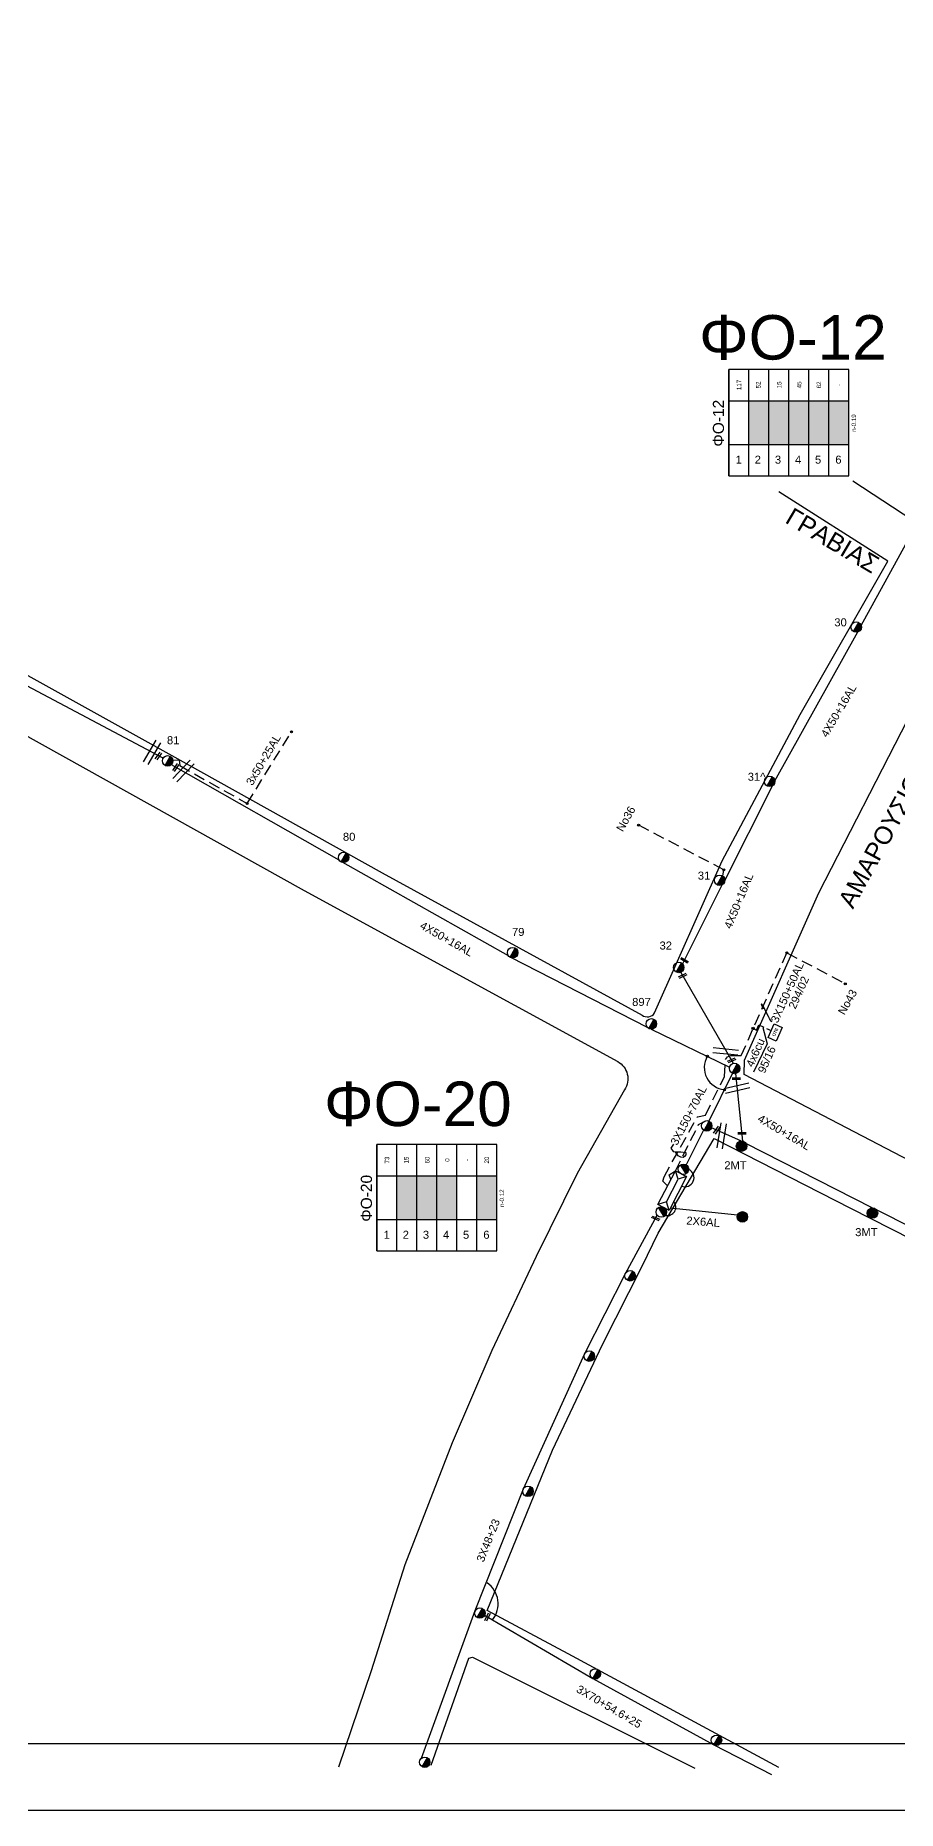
# Model space of a CAD drawing. Header units: millimetres. Extents: x 1113 to 5794, y 757 to 3537.
# Drawn here: x 1418.4 to 1612.2, y 757.3 to 1156.6 of the extents above; entities that cross this region are included whole.
import ezdxf
from ezdxf.enums import TextEntityAlignment as Align

# ---------------------------------------------------------------- set-up
doc = ezdxf.new("R2010")
doc.units = ezdxf.units.MM
doc.linetypes.add('DASHED', pattern=[19.05, 12.7, -6.35])
for name, color, linetype in [('Pillar OTE', 7, 'Continuous'), ('Άγνωστα', 7, 'Continuous'), ('Ασφαλειοκιβώτια Χ.Τ 6 αναχωρήσεων', 7, 'Continuous'), ('Ασφαλειοκιβώτια Χ.Τ 9 αναχωρήσεων', 7, 'Continuous'), ('Γέφυρες Εναέριου Δικτύου', 7, 'Continuous'), ('Γυμνά εναέρια ΧΤ και ΦΟΠ (3Φ)   4x50+16AL', 7, 'Continuous'), ('Επιγραφές - Σχήματα', 7, 'Continuous'), ('Καλώδια ΧΤ   2x6AL', 7, 'DASHED'), ('Καλώδια ΧΤ   3x150+50AL', 7, 'DASHED'), ('Μηχανική τομή', 7, 'Continuous'), ('Στύλος Ξύλινος', 7, 'Continuous'), ('Στύλος Ξύλινος @ 1', 7, 'Continuous'), ('Στύλος ΦΜ', 7, 'Continuous'), ('Στύλος ΦΜ @ 1', 7, 'Continuous'), ('Συνδέσεις', 7, 'Continuous'), ('Συνεστραμμένα ΧΤ   3x70+54.6+25 AL', 7, 'SYN_LINE'), ('Τομή', 7, 'Continuous'), ('Υποσταθμός εναέριος 2 στύλων', 7, 'Continuous'), ('Υποσταθμός πόλεως', 7, 'Continuous'), ('Υπόβαθρο ΔΕΗ', 7, 'Continuous'), ('Υπόγεια καλώδια Δικτύου ΧΤ και Παρ. ΧΤ - 3X150+70 AL', 7, 'DASHED'), ('Υπόγεια καλώδια Παροχών ΧΤ   4x50AL', 7, 'DASHED'), ('Υπόγεια καλώδια Παροχών ΧΤ   4x6', 7, 'DASHED')]:
    doc.layers.add(name, color=color, linetype=linetype)
doc.styles.get("Standard").update_dxf_attribs({"font": 'arial.ttf'})
doc.linetypes.add('SYN_LINE', pattern='A,0.5,-0.0001,["/\\/\\/\\/",Standard,S=0.1,R=0,X=0,Y=-0.05],-0.25', length=0.7501)
doc.dimstyles.new('ISO-25', dxfattribs={"dimtxt": 2.5, "dimasz": 1.8, "dimexe": 1.25, "dimexo": 0.625, "dimtad": 1, "dimtxsty": 'Standard', "dimcen": 1.8, "dimadec": 0, "dimazin": 0, "dimtfac": 1, "dimtmove": 0, "dimatfit": 3, "dimfxl": 1.25, "dimarcsym": 0})

# ---------------------------------------------------------------- blocks, each defined once
blk = doc.blocks.new('ΥΠΑΡΧΩΝ ΤΣΙΜΕΝΤΕΝΙΟΣ ΣΤΥΛΟΣ')
at = {"layer": 'Στύλος ΦΜ'}
blk.add_hatch(color=7, dxfattribs=at).paths.add_polyline_path([(-1.29, -2.28, 0.574793), (2.62, 0, 0.268822), (1.3, 2.27)])
at = {"layer": 'Στύλος ΦΜ', "color": 7}
blk.add_line((-1.29, -2.28), (1.3, 2.27), dxfattribs=at)
blk.add_circle((0, 0), 2.62, dxfattribs=at)
at = {"layer": 'Στύλος ΦΜ', "flags": 4}
for tag, p in [('ΑΡΙΘΜΟΣ', (-4.68, 8.05)), ('ΤΥΠΟΣ', (-4.91, 3.03))]:
    blk.add_attdef(tag, p, '', height=4, dxfattribs=at)
blk = doc.blocks.new('ΥΠΟΣΤΑΘΜΟΣ ΕΝΑΕΡΙΟΣ ΕΠΙ 2 ΣΤΥΛΩΝ')
at = {"layer": 'Υποσταθμός εναέριος 2 στύλων', "linetype": 'Continuous'}
for points in [[(-11.97, -2.11, 0.574793), (-8.45, -0.07, 0.268822), (-9.64, 1.98)], [(9.68, -2.15, 0.574793), (13.19, -0.1, 0.268822), (12.01, 1.95)]]:
    blk.add_hatch(color=256, dxfattribs=at).paths.add_polyline_path(points)
for p, q in [((-11.97, -2.11), (-9.64, 1.98)), ((9.68, -2.15), (12.01, 1.95))]:
    blk.add_line(p, q, dxfattribs=at)
for centre in [(-10.81, -0.07), (10.84, -0.1)]:
    blk.add_circle(centre, 2.36, dxfattribs=at)
at = {"layer": 'Υποσταθμός πόλεως', "linetype": 'Continuous', "ltscale": 40}
blk.add_lwpolyline([(-8.57, 2.82), (8.57, 2.82), (8.57, -2.82), (-8.57, -2.82)], close=True, dxfattribs=at)
for points in [[(-5.75, 0), (-8.57, 2.82)], [(-8.57, -2.82), (-5.75, 0)], [(-5.75, 0), (5.75, 0)], [(5.75, 0), (8.57, 2.82)], [(8.57, -2.82), (5.75, 0)]]:
    blk.add_lwpolyline(points, dxfattribs=at)
at = {"layer": 'Υποσταθμός εναέριος 2 στύλων', "ltscale": 40, "flags": 1}
for tag, p in [('ΜΕΤΑΣΧΗΜΑΤΙΣΜΟΣ', (14.09, 2.51)), ('ΙΣΧΥΣ', (14.07, -0.28)), ('ΑΡΙΘΜΟΣ', (14.19, -3))]:
    blk.add_attdef(tag, p, '', height=1.8, dxfattribs=at)
blk = doc.blocks.new('ΥΠΑΡΧΩΝ ΞΥΛΙΝΟΣ ΣΤΥΛΟΣ')
at = {"layer": 'Στύλος Ξύλινος'}
h = blk.add_hatch(color=7, dxfattribs=at)
h.paths.add_polyline_path([(-2.62, 0, 0.270008), (-1.29, -2.28), (1.3, 2.27, 0.576266)])
h.paths.add_polyline_path([(-1.29, -2.28, 0.574793), (2.62, 0, 0.268822), (1.3, 2.27)])
at = {"layer": 'Στύλος Ξύλινος', "color": 7}
blk.add_line((-1.29, -2.28), (1.3, 2.27), dxfattribs=at)
blk.add_circle((0, 0), 2.62, dxfattribs=at)
at = {"layer": 'Στύλος Ξύλινος', "flags": 4}
for tag, p in [('ΑΡΙΘΜΟΣ', (-4.91, 8.6)), ('ΤΥΠΟΣ', (-4.85, 3.39))]:
    blk.add_attdef(tag, p, '', height=4, dxfattribs=at)
blk = doc.blocks.new('ΑΣΦΑΛΕΙΟΚΙΒΩΤΙΟ ΥΠΟΣΤΑΘΜΟΥ 6 ΑΝΑΧΩΡΗΣΕΩΝ')
at = {"layer": 'Ασφαλειοκιβώτια Χ.Τ 6 αναχωρήσεων', "ltscale": 40}
for p, q in [((-23.91, 27), (23.91, 27)), ((-9.83, 27), (-9.83, -27)), ((9.83, 27), (9.83, -27)), ((-23.91, 18), (23.91, 18)), ((-23.91, 9), (23.91, 9)), ((-23.91, 0), (23.91, 0)), ((-23.91, -9), (23.91, -9)), ((-23.91, -18), (23.91, -18))]:
    blk.add_line(p, q, dxfattribs=at)
at = {"layer": 'Ασφαλειοκιβώτια Χ.Τ 6 αναχωρήσεων'}
blk.add_lwpolyline([(-23.91, -27), (23.91, -27), (23.91, 27), (-23.91, 27)], close=True, dxfattribs=at)
for s, p in [('1', (-18.47, 23.92)), ('2', (-18.47, 15.35)), ('3', (-18.47, 6.28)), ('4', (-18.47, -2.75)), ('5', (-18.47, -11.76)), ('6', (-18.47, -20.89))]:
    blk.add_text(s, height=3.6, rotation=270, dxfattribs=at).set_placement(p)
at = {"layer": 'Ασφαλειοκιβώτια Χ.Τ 6 αναχωρήσεων', "ltscale": 40}
for tag, height, p in [('ΟΝΟΜΑ', 5, (-0.27, 31.68)), ('ΚΕΙΜΕΝΟ 1', 2, (16.95, 22.41)), ('ΚΕΙΜΕΝΟ 2', 2, (16.95, 13.71)), ('ΚΕΙΜΕΝΟ 3', 2, (16.95, 4.31)), ('ΚΕΙΜΕΝΟ 4', 2, (16.95, -4.67)), ('ΚΕΙΜΕΝΟ 5', 2, (16.95, -13.51)), ('ΚΕΙΜΕΝΟ 6', 2, (16.95, -22.43)), ('ΣΧ', 2, (-0.21, -29.21))]:
    blk.add_attdef(tag, text='', height=height, dxfattribs=at).set_placement(p, align=Align.MIDDLE_CENTER)
blk = doc.blocks.new('ΜΗΧΑΝΙΚΗ ΤΟΜΗ')
at = {"layer": 'Μηχανική τομή', "ltscale": 40}
for p, q in [((-1.89, 0.78), (1.89, 0.78)), ((1.89, 0), (-1.89, 0))]:
    blk.add_line(p, q, dxfattribs=at)
blk = doc.blocks.new('ΤΟΜΗ')
at = {"layer": 'Τομή', "ltscale": 40}
for p, q in [((-5.68, 0), (5.68, 0)), ((5.68, -2.33), (-5.68, -2.33))]:
    blk.add_line(p, q, dxfattribs=at)
blk = doc.blocks.new('_ΣΥΝΔΕΣΗ')
at = {"layer": 'Συνδέσεις', "linetype": 'SYN_LINE', "ltscale": 40}
blk.add_hatch(color=256, dxfattribs=at).paths.add_polyline_path([(0.5, -0.01, 1), (-0.5, -0.01, 1)])
at = {"layer": 'Συνδέσεις'}
blk.add_circle((0, -0.01), 0.5, dxfattribs=at)
blk = doc.blocks.new('PILLAR ΟΤΕ')
at = {"layer": 'Pillar OTE', "ltscale": 40}
blk.add_lwpolyline([(-3.31, 2.02), (3.39, 2.02), (3.39, -1.99), (-3.31, -1.99)], close=True, dxfattribs=at)
at = {"layer": 'Pillar OTE', "insert": (-1.81, 0.71), "char_height": 1.3575, "width": 109.961, "attachment_point": 1}
blk.add_mtext('{\\fArial|b1|i0|c161|p34;OTE}', dxfattribs=at)
blk = doc.blocks.new('TSONTA XT1')
at = {"ltscale": 40}
h = blk.add_hatch(color=256, dxfattribs=at)
h.dxf.hatch_style = 1
h.paths.add_polyline_path([(596, 2487.7), (597.1, 2488.8), (596, 2489.9), (594.9, 2488.8)])
blk.add_lwpolyline([(594.9, 2488.8), (596, 2489.9), (597.1, 2488.8), (596, 2487.7)], close=True, dxfattribs=at)

msp = doc.modelspace()

# ---------------------------------------------------------------- hatches: boundary and pattern name
at = {"layer": 'Ασφαλειοκιβώτια Χ.Τ 9 αναχωρήσεων', "lineweight": -3}
for color, points in [(173, [(1578.8, 1064.63), (1583.3, 1064.63), (1583.3, 1074.46), (1578.8, 1074.46)]), (27, [(1583.3, 1064.63), (1587.8, 1064.63), (1587.8, 1074.46), (1583.3, 1074.46)]), (30, [(1587.8, 1064.63), (1592.3, 1064.63), (1592.3, 1074.46), (1587.8, 1074.46)]), (62, [(1592.3, 1064.63), (1596.8, 1064.63), (1596.8, 1074.46), (1592.3, 1074.46)]), (2, [(1596.8, 1064.63), (1601.3, 1064.63), (1601.3, 1074.46), (1596.8, 1074.46)]), (30, [(1499.64, 890.24), (1504.14, 890.24), (1504.14, 900.06), (1499.64, 900.06)]), (6, [(1504.14, 890.24), (1508.64, 890.24), (1508.64, 900.06), (1504.14, 900.06)]), (85, [(1508.64, 890.24), (1513.14, 890.24), (1513.14, 900.06), (1508.64, 900.06)]), (5, [(1517.64, 890.24), (1522.14, 890.24), (1522.14, 900.06), (1517.64, 900.06)])]:
    msp.add_hatch(color=color, dxfattribs=at).paths.add_polyline_path(points)

# ---------------------------------------------------------------- linework, layer by layer
at = {"layer": 'Άγνωστα', "color": 30, "linetype": 'DASHED', "lineweight": -3, "ltscale": 0.2}
msp.add_lwpolyline([(1449.26, 993.64), (1450.68, 993.57), (1450.82, 992.4), (1465.98, 983.84), (1475.95, 999.99)], dxfattribs=at)
at = {"layer": 'Άγνωστα', "color": 27, "linetype": 'DASHED', "lineweight": -3, "ltscale": 0.2}
msp.add_lwpolyline([(1572.93, 967.53), (1573.17, 968.91), (1554.02, 978.98)], dxfattribs=at)
at = {"layer": 'Άγνωστα', "color": 5, "lineweight": -3}
msp.add_lwpolyline([(1505.16, 769.03), (1517.28, 802.26), (1528.11, 829.65), (1541.92, 860.12), (1551.05, 878.12), (1558.19, 891.2)], dxfattribs=at)
msp.add_arc((1560.46, 893.06), 1.94, 257.033, 41.4123, dxfattribs=at)
at = {"layer": 'Γέφυρες Εναέριου Δικτύου', "lineweight": -3}
for centre, radius, start, end in [((1573.79, 924.43), 5.01, 149.622, 264.5285), ((1516.76, 803.76), 5.68, 321.1754, 56.0848)]:
    msp.add_arc(centre, radius, start, end, dxfattribs=at)
at = {"layer": 'Γυμνά εναέρια ΧΤ και ΦΟΠ (3Φ)   4x50+16AL', "color": 27, "lineweight": -3}
for points in [[(1604.08, 1023.88), (1615.73, 1045.22)], [(1584.64, 988.97), (1603.34, 1022.43)], [(1573.42, 966.5), (1584.11, 987.82)], [(1563.92, 947.73), (1572.82, 965.54)], [(1575.36, 925.38), (1563.51, 945.87)]]:
    msp.add_lwpolyline(points, dxfattribs=at)
at = {"layer": 'Γυμνά εναέρια ΧΤ και ΦΟΠ (3Φ)   4x50+16AL', "color": 62, "lineweight": -3}
msp.add_lwpolyline([(1447.08, 994.02), (1408.98, 1014.18)], dxfattribs=at)
at = {"layer": 'Γυμνά εναέρια ΧΤ και ΦΟΠ (3Φ)   4x50+16AL', "color": 30, "lineweight": -3}
for points in [[(1486.69, 971.06), (1448.97, 992.52)], [(1524.74, 949.59), (1487.5, 970.55)], [(1556, 933.47), (1525.28, 949.19)], [(1556.81, 933.08), (1574.47, 924.55)], [(1575.14, 923.15), (1569.83, 912.39)], [(1568.63, 910.37), (1564.74, 902.52)]]:
    msp.add_lwpolyline(points, dxfattribs=at)
at = {"layer": 'Γυμνά εναέρια ΧΤ και ΦΟΠ (3Φ)   4x50+16AL', "color": 85, "lineweight": -3}
for points in [[(1577.48, 907.88), (1575.88, 923.09)], [(1577.04, 907.92), (1570.42, 910.88)], [(1606.56, 892.87), (1578.16, 907.37)], [(1648.68, 871.63), (1607.53, 892.42)]]:
    msp.add_lwpolyline(points, dxfattribs=at)
at = {"layer": 'Γυμνά εναέρια ΧΤ και ΦΟΠ (3Φ)   4x50+16AL', "color": 30, "lineweight": -3}
msp.add_arc((1564.44, 899.65), 2.04, 247.8125, 66.0366, dxfattribs=at)
at = {"layer": 'Επιγραφές - Σχήματα', "lineweight": -3}
for points in [[(1112.77, 1783.73), (3154.51, 1783.73), (3154.51, 757.28), (1112.77, 757.28)], [(1127.77, 1768.73), (3139.51, 1768.73), (3139.51, 772.28), (1127.77, 772.28)]]:
    msp.add_lwpolyline(points, close=True, dxfattribs=at)
msp.add_lwpolyline([(1561.86, 907.16), (1561.23, 906.3), (1561.78, 905.54), (1562.43, 905.47), (1563.49, 905.49), (1564.63, 905.3), (1564.61, 904.8), (1564.37, 904.39), (1564.07, 904.2), (1563.48, 904.24), (1562.9, 904.6), (1562.38, 905.3), (1562.43, 905.47)], dxfattribs=at)
at = {"layer": 'Καλώδια ΧΤ   2x6AL', "color": 5, "linetype": 'SYN_LINE', "lineweight": -3, "ltscale": 20}
msp.add_lwpolyline([(1561.14, 892.84), (1576.26, 891.27)], dxfattribs=at)
at = {"layer": 'Καλώδια ΧΤ   3x150+50AL', "color": 6, "lineweight": -3, "ltscale": 0.2}
msp.add_lwpolyline([(1560.54, 897.83), (1559.44, 898.88), (1559.74, 899.88), (1567.24, 913.37), (1569.03, 913.74), (1573.36, 922.41), (1573.54, 926.27), (1574.03, 926.84), (1574.73, 927.16), (1577.08, 927.11), (1587.35, 950.26), (1600.5, 943.28)], dxfattribs=at)
at = {"layer": 'Συνεστραμμένα ΧΤ   3x70+54.6+25 AL', "color": 5, "linetype": 'SYN_LINE', "lineweight": -3, "ltscale": 20}
msp.add_lwpolyline([(1519.39, 801.23), (1543.69, 786.98), (1570.94, 772.05), (1583.9, 765.39)], dxfattribs=at)
at = {"layer": 'Υπόβαθρο ΔΕΗ', "lineweight": -3}
for points in [[(1602.19, 1056.42), (1615.68, 1047.59), (1620.87, 1057.02), (1648.18, 1104.8), (1662.91, 1130.36), (1662.67, 1131.58), (1661.49, 1132.71), (1585.49, 1181.74)], [(1582.92, 929.79), (1579.85, 923.43)], [(1585.52, 766.93), (1538.2, 792.52), (1519.97, 802.29), (1534.67, 838.37), (1545.86, 862.09), (1554.8, 879.76), (1558.42, 887.17), (1571.01, 908.5), (1601.66, 892.77), (1689, 848.38), (1825.08, 767.16)], [(1507.37, 767.49), (1515.8, 791.53), (1516.67, 791.76), (1566.66, 766.77)]]:
    msp.add_lwpolyline(points, dxfattribs=at)
for points in [[(1242.61, 1173.77), (1211.4, 1122.83), (1245.9, 1104.32), (1303.52, 1073.88), (1336.21, 1055.87), (1369.36, 1038.45), (1397.02, 1023.52), (1448.38, 995.03), (1496.33, 968.28), (1554.8, 936.24, 0.442474), (1557.61, 936.72), (1572.81, 970.91), (1590.34, 1003.83), (1610.05, 1038.4), (1585.54, 1053.94)], [(1663.42, 945.05), (1722.38, 913.19), (1693.13, 862.74), (1577.78, 922.87), (1577.83, 926.06), (1594.53, 963.75), (1614.53, 1002.75), (1638.69, 1042.89), (1662.34, 1083.41), (1684.69, 1121.83, -0.402763), (1689.25, 1123.22), (1738.89, 1104.11), (1794.63, 1082.43), (1852.52, 1059.94)], [(1412.64, 801.63), (1342.35, 844.38), (1269.03, 889.46), (1220.87, 918.38), (1187.52, 938.86), (1203.47, 960.61), (1228.44, 995.57), (1260.08, 1038.18), (1284.94, 1071.07), (1366.07, 1026.45), (1368.3, 1026.06), (1414.62, 1000.06), (1478.83, 964.27), (1549.32, 925.76, -0.445183), (1550.82, 919.43), (1540.18, 900.61), (1530.97, 881.92), (1521, 860.79), (1512.06, 839.98), (1501.44, 812.56), (1493.85, 788.71), (1486.53, 767.04)]]:
    msp.add_lwpolyline(points, format="xyb", dxfattribs=at)
msp.add_open_spline([(1584.05, 934.7), (1583.67, 934.79), (1581.81, 938.99), (1581.49, 938.68), (1581.76, 938.26), (1581.98, 937.63)], degree=3, dxfattribs=at)
at = {"layer": 'Υπόγεια καλώδια Δικτύου ΧΤ και Παρ. ΧΤ - 3X150+70 AL', "color": 85, "lineweight": -3, "ltscale": 0.2}
msp.add_lwpolyline([(1561.26, 899.22), (1560.9, 900.32), (1562.28, 901.2), (1567.51, 911.59), (1568.52, 912.18)], dxfattribs=at)
at = {"layer": 'Υπόγεια καλώδια Παροχών ΧΤ   4x6', "color": 6, "linetype": 'DASHED', "lineweight": -3, "ltscale": 0.1}
msp.add_lwpolyline([(1580.09, 933.05), (1580.51, 932.87), (1581.03, 934.03), (1583.82, 932.79)], dxfattribs=at)

# ---------------------------------------------------------------- block references
at = {"layer": 'Pillar OTE', "xscale": 0.5, "yscale": 0.5, "zscale": 0.5, "rotation": 66}
msp.add_blockref('PILLAR ΟΤΕ', (1584.71, 932.32), dxfattribs=at)
at = {"layer": 'Ασφαλειοκιβώτια Χ.Τ 9 αναχωρήσεων', "lineweight": -3, "xscale": 0.5, "yscale": 0.5, "zscale": 0.5, "rotation": 90}
for p, values in [((1587.8, 1069.54), {'ΟΝΟΜΑ': 'ΦΟ-12', 'ΣΧ': 'n-0.19', 'ΚΕΙΜΕΝΟ 2': '52', 'ΚΕΙΜΕΝΟ 1': '117', 'ΚΕΙΜΕΝΟ 3': '15', 'ΚΕΙΜΕΝΟ 4': '45', 'ΚΕΙΜΕΝΟ 5': '62', 'ΚΕΙΜΕΝΟ 6': '-'}), ((1508.64, 895.15), {'ΟΝΟΜΑ': 'ΦΟ-20', 'ΣΧ': 'n-0.12', 'ΚΕΙΜΕΝΟ 2': '15', 'ΚΕΙΜΕΝΟ 1': '73', 'ΚΕΙΜΕΝΟ 3': '60', 'ΚΕΙΜΕΝΟ 4': '0', 'ΚΕΙΜΕΝΟ 5': '-', 'ΚΕΙΜΕΝΟ 6': '20'})]:
    msp.add_blockref('ΑΣΦΑΛΕΙΟΚΙΒΩΤΙΟ ΥΠΟΣΤΑΘΜΟΥ 6 ΑΝΑΧΩΡΗΣΕΩΝ', p, dxfattribs=at).add_auto_attribs(values)
at = {"layer": 'Μηχανική τομή', "lineweight": -3}
for p, xscale, yscale, zscale, rotation in [((1445.88, 994.65), 0.4999999999999528, 0.4999999999999528, 0.4999999999999528, 234.6323820978962), ((1449.79, 992.06), 0.4999999999999528, 0.4999999999999528, 0.4999999999999528, 234.6323820978962), ((1564.41, 948.73), 0.5000000000001369, 0.5000000000001369, 0.5000000000001369, 147.986717024822), ((1563.86, 945.25), 0.5000000000002118, 0.5000000000002118, 0.5000000000002118, 204.2497235329643), ((1574.86, 926.24), 0.5000000000002118, 0.5000000000002118, 0.5000000000002118, 204.2497235329643), ((1575.99, 922.11), 0.5000000000000279, 0.5000000000000279, 0.5000000000000279, 179.4857144791619), ((1571.42, 910.43), 0.5000000000000312, 0.5000000000000312, 0.5000000000000312, 235.6329405024447), ((1577.28, 909.83), 0.5000000000000279, 0.5000000000000279, 0.5000000000000279, 179.4857144791619), ((1557.92, 890.68), 0.4999999999998574, 0.4999999999998574, 0.4999999999998574, 158.0541433460724), ((1520.22, 800.75), 0.4999999999999371, 0.4999999999999371, 0.4999999999999371, 64.64610908161983)]:
    msp.add_blockref('ΜΗΧΑΝΙΚΗ ΤΟΜΗ', p, dxfattribs=dict(at, xscale=xscale, yscale=yscale, zscale=zscale, rotation=rotation))
at = {"layer": 'Στύλος Ξύλινος @ 1', "lineweight": -3, "ltscale": 40}
ref = msp.add_blockref('ΥΠΑΡΧΩΝ ΞΥΛΙΝΟΣ ΣΤΥΛΟΣ', (1577.16, 906.75), dxfattribs=dict(at, xscale=0.4499999999998181, yscale=0.4499999999998181, zscale=0.4499999999998181))
ref.add_attrib('ΤΥΠΟΣ', '2MT', (1573.29, 901.55), dxfattribs={"layer": 'Στύλος Ξύλινος', "height": 1.8, "flags": 4})
at = {"layer": 'Στύλος Ξύλινος @ 1', "lineweight": -3, "ltscale": 40, "xscale": 0.4499999999998181, "yscale": 0.4499999999998181, "zscale": 0.4499999999998181}
msp.add_blockref('ΥΠΑΡΧΩΝ ΞΥΛΙΝΟΣ ΣΤΥΛΟΣ', (1577.36, 890.84), dxfattribs=at)
at = {"layer": 'Στύλος Ξύλινος @ 1', "lineweight": -3, "ltscale": 40}
ref = msp.add_blockref('ΥΠΑΡΧΩΝ ΞΥΛΙΝΟΣ ΣΤΥΛΟΣ', (1606.6, 891.69), dxfattribs=dict(at, xscale=0.4499999999998181, yscale=0.4499999999998181, zscale=0.4499999999998181))
ref.add_attrib('ΤΥΠΟΣ', '3MT', (1602.72, 886.5), dxfattribs={"layer": 'Στύλος Ξύλινος', "height": 1.8, "flags": 4})
at = {"layer": 'Στύλος ΦΜ @ 1', "lineweight": -3, "ltscale": 40}
ref = msp.add_blockref('ΥΠΑΡΧΩΝ ΤΣΙΜΕΝΤΕΝΙΟΣ ΣΤΥΛΟΣ', (1602.95, 1023.54), dxfattribs=dict(at, xscale=0.4499999999998181, yscale=0.4499999999998181, zscale=0.4499999999998181))
ref.add_attrib('ΤΥΠΟΣ', '30', (1598.03, 1023.7), dxfattribs={"layer": 'Στύλος ΦΜ', "height": 1.8, "flags": 4})
ref = msp.add_blockref('ΥΠΑΡΧΩΝ ΤΣΙΜΕΝΤΕΝΙΟΣ ΣΤΥΛΟΣ', (1448.1, 993.43), dxfattribs=dict(at, xscale=0.4499999999998181, yscale=0.4499999999998181, zscale=0.4499999999998181))
ref.add_attrib('ΤΥΠΟΣ', '81', (1447.95, 997.18), dxfattribs={"layer": 'Στύλος ΦΜ', "height": 1.8, "flags": 4})
ref = msp.add_blockref('ΥΠΑΡΧΩΝ ΤΣΙΜΕΝΤΕΝΙΟΣ ΣΤΥΛΟΣ', (1583.48, 988.81), dxfattribs=dict(at, xscale=0.4499999999998181, yscale=0.4499999999998181, zscale=0.4499999999998181))
ref.add_attrib('ΤΥΠΟΣ', '31^ ', (1578.56, 988.96), dxfattribs={"layer": 'Στύλος ΦΜ', "height": 1.8, "flags": 4})
ref = msp.add_blockref('ΥΠΑΡΧΩΝ ΤΣΙΜΕΝΤΕΝΙΟΣ ΣΤΥΛΟΣ', (1487.67, 971.72), dxfattribs=dict(at, xscale=0.4499999999998181, yscale=0.4499999999998181, zscale=0.4499999999998181))
ref.add_attrib('ΤΥΠΟΣ', '80', (1487.52, 975.46), dxfattribs={"layer": 'Στύλος ΦΜ', "height": 1.8, "flags": 4})
ref = msp.add_blockref('ΥΠΑΡΧΩΝ ΤΣΙΜΕΝΤΕΝΙΟΣ ΣΤΥΛΟΣ', (1572.24, 966.57), dxfattribs=dict(at, xscale=0.4499999999998181, yscale=0.4499999999998181, zscale=0.4499999999998181))
ref.add_attrib('ΤΥΠΟΣ', '31', (1567.33, 966.72), dxfattribs={"layer": 'Στύλος ΦΜ', "height": 1.8, "flags": 4})
ref = msp.add_blockref('ΥΠΑΡΧΩΝ ΤΣΙΜΕΝΤΕΝΙΟΣ ΣΤΥΛΟΣ', (1525.69, 950.29), dxfattribs=dict(at, xscale=0.4499999999998181, yscale=0.4499999999998181, zscale=0.4499999999998181))
ref.add_attrib('ΤΥΠΟΣ', '79', (1525.54, 954.04), dxfattribs={"layer": 'Στύλος ΦΜ', "height": 1.8, "flags": 4})
ref = msp.add_blockref('ΥΠΑΡΧΩΝ ΤΣΙΜΕΝΤΕΝΙΟΣ ΣΤΥΛΟΣ', (1563.04, 946.95), dxfattribs=dict(at, xscale=0.4499999999998181, yscale=0.4499999999998181, zscale=0.4499999999998181))
ref.add_attrib('ΤΥΠΟΣ', '32', (1558.72, 950.99), dxfattribs={"layer": 'Στύλος ΦΜ', "height": 1.8, "flags": 4})
ref = msp.add_blockref('ΥΠΑΡΧΩΝ ΤΣΙΜΕΝΤΕΝΙΟΣ ΣΤΥΛΟΣ', (1556.88, 934.26), dxfattribs=dict(at, xscale=0.4499999999998181, yscale=0.4499999999998181, zscale=0.4499999999998181))
ref.add_attrib('ΤΥΠΟΣ', '897', (1552.56, 938.3), dxfattribs={"layer": 'Στύλος ΦΜ', "height": 1.8, "flags": 4})
at = {"layer": 'Στύλος ΦΜ @ 1', "lineweight": -3, "ltscale": 40, "xscale": 0.4499999999998181, "yscale": 0.4499999999998181, "zscale": 0.4499999999998181}
for p in [(1575.6, 924.23), (1569.33, 911.32), (1552.1, 877.59), (1542.93, 859.51), (1529.14, 829.09), (1518.31, 801.7), (1544.27, 788), (1571.52, 773.08), (1505.92, 768.13)]:
    msp.add_blockref('ΥΠΑΡΧΩΝ ΤΣΙΜΕΝΤΕΝΙΟΣ ΣΤΥΛΟΣ', p, dxfattribs=at)
at = {"layer": 'Συνδέσεις', "lineweight": -3, "xscale": 0.4499999999998181, "yscale": 0.4499999999998181, "zscale": 0.4499999999998181}
for p in [(1475.95, 999.99), (1465.98, 983.84), (1554.02, 978.98), (1573.17, 968.91), (1587.35, 950.26), (1600.5, 943.28), (1569.47, 926.97), (1573.32, 919.45)]:
    msp.add_blockref('_ΣΥΝΔΕΣΗ', p, dxfattribs=at)
at = {"layer": 'Συνδέσεις', "xscale": 0.3075184835441075, "yscale": 0.3075184835441075, "zscale": 0.3075184835441075, "rotation": 66.08991477088354}
msp.add_blockref('TSONTA XT1', (2205.16, 455.46), dxfattribs=at)
at = {"layer": 'Τομή', "lineweight": -3}
for p, xscale, yscale, zscale, rotation in [((1445.09, 995.07), 0.4999999999997617, 0.4999999999997617, 0.4999999999997617, 239.8352720605406), ((1452.09, 990.74), 0.4999999999997953, 0.4999999999997953, 0.4999999999997953, 226.4879186766777), ((1573.52, 927.48), 0.4999999999997474, 0.4999999999997474, 0.4999999999997474, 174.1778640039107), ((1576.29, 919.22), 0.4999999999997658, 0.4999999999997658, 0.4999999999997658, 193.4169047044822), ((1573.28, 908.99), 0.4999999999998266, 0.4999999999998266, 0.4999999999998266, 261.1009200502144)]:
    msp.add_blockref('ΤΟΜΗ', p, dxfattribs=dict(at, xscale=xscale, yscale=yscale, zscale=zscale, rotation=rotation))
at = {"layer": 'Υποσταθμός εναέριος 2 στύλων', "lineweight": -3, "xscale": 0.5000000000000873, "yscale": 0.5000000000000873, "zscale": 0.5000000000000873, "rotation": 62.72120005632054}
msp.add_blockref('ΥΠΟΣΤΑΘΜΟΣ ΕΝΑΕΡΙΟΣ ΕΠΙ 2 ΣΤΥΛΩΝ', (1561.57, 896.75), dxfattribs=at)

# ---------------------------------------------------------------- texts
at = {"layer": 'Γυμνά εναέρια ΧΤ και ΦΟΠ (3Φ)   4x50+16AL', "color": 7, "lineweight": -3, "char_height": 1.8, "attachment_point": 1}
for s, insert, width, rotation in [('4X50+16AL', (1594.86, 999.47), 20.2596, 59.5681), ('4X50+16AL', (1573.15, 956.17), 168.3718, 67.4178), ('4X50+16AL', (1505.54, 957.42), 168.3718, 330.4876), ('4X50+16AL', (1581.51, 914), 168.3718, 329.4871), ('3X70+54.6+25', (1540.74, 785.62), 168.3718, 329.4871)]:
    msp.add_mtext(s, dxfattribs=dict(at, insert=insert, width=width, rotation=rotation))
at = {"layer": 'Επιγραφές - Σχήματα', "color": 7, "lineweight": -3, "char_height": 10, "attachment_point": 1}
for s, insert, width in [('ΦΟ-12', (1567.61, 1093.72), 47.3307), ('ΦΟ-20', (1483.27, 921.27), 168.3718)]:
    msp.add_mtext(s, dxfattribs=dict(at, insert=insert, width=width))
at = {"layer": 'Επιγραφές - Σχήματα', "color": 7, "lineweight": -3, "width": 168.3718, "attachment_point": 1}
for s, insert, char_height, rotation in [('ΓΡΑΒΙΑΣ', (1588.75, 1050.6), 4, 329.4252), ('ΑΜΑΡΟΥΣΙΟΥ- ΧΑΛΑΝΔΡΙΟΥ', (1598.71, 961.85), 4, 61.4005), ('3x50+25AL', (1465.61, 988.64), 1.8, 59.4061), ('No36', (1548.88, 978.22), 1.8, 60.5842), ('294/02', (1587.63, 938.16), 1.8, 66), ('No43', (1598.72, 937), 1.8, 60.5842), ('3X48+23', (1517.47, 813.67), 1.8, 68.294)]:
    msp.add_mtext(s, dxfattribs=dict(at, insert=insert, char_height=char_height, rotation=rotation))
at = {"layer": 'Καλώδια ΧΤ   2x6AL', "color": 7, "lineweight": -3, "insert": (1564.83, 890.94), "char_height": 1.8, "width": 168.3718, "attachment_point": 1, "rotation": 355.5698}
msp.add_mtext('2X6AL', dxfattribs=at)
at = {"layer": 'Καλώδια ΧΤ   3x150+50AL', "color": 7, "lineweight": -3, "insert": (1583.64, 935.04), "char_height": 1.8, "width": 168.3718, "attachment_point": 1, "rotation": 66}
msp.add_mtext('3X150+50AL', dxfattribs=at)
at = {"layer": 'Υπόγεια καλώδια Δικτύου ΧΤ και Παρ. ΧΤ - 3X150+70 AL', "color": 7, "lineweight": -3, "insert": (1561.07, 907.61), "char_height": 1.8, "width": 168.3718, "attachment_point": 1, "rotation": 62.4609}
msp.add_mtext('3X150+70AL', dxfattribs=at)
at = {"layer": 'Υπόγεια καλώδια Παροχών ΧΤ   4x50AL', "color": 7, "ltscale": 0.2, "char_height": 1.8, "attachment_point": 1, "rotation": 66}
for s, insert in [('4x6cu', (1578.08, 925.11)), ('95/16', (1580.73, 923.71))]:
    msp.add_mtext_dynamic_manual_height_columns(s, width=1.8, gutter_width=12.5, heights=[0.118], dxfattribs=dict(at, insert=insert))

# ---------------------------------------------------------------- leaders
at = {"layer": 'Επιγραφές - Σχήματα', "ltscale": 40}
msp.add_leader([(1581.98, 933.44), (1582.92, 929.79)], dimstyle='ISO-25', override={"dimasz": 1, "dimtad": 0}, dxfattribs=at)

doc.saveas('drawing.dxf')
